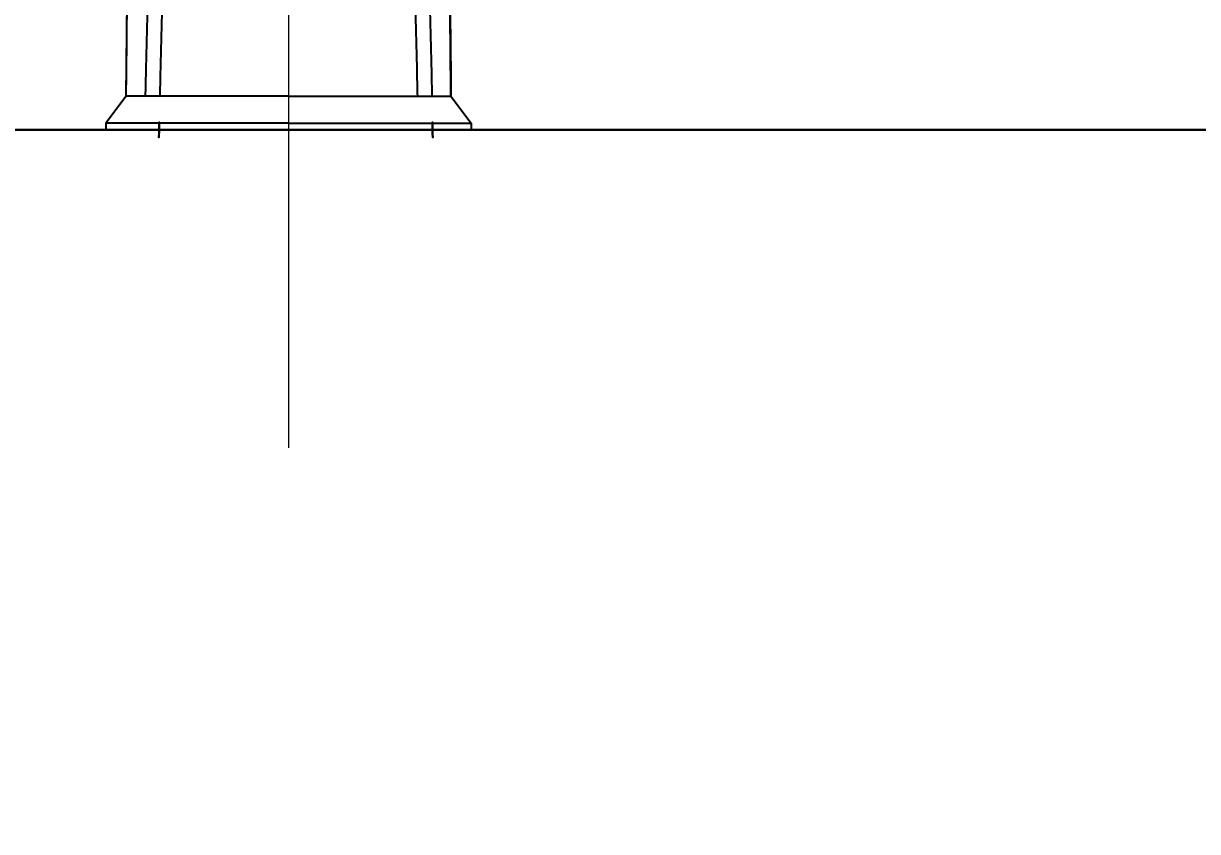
# Model space of a CAD drawing. Header units: millimetres. Extents: x 12282 to 14707, y -519 to 2912.
# Drawn here: x 13155.3 to 13329.5, y 1026 to 1145.9 of the extents above; entities that cross this region are included whole.
import ezdxf
from ezdxf.lldxf.tags import DXFTag

# ---------------------------------------------------------------- set-up
doc = ezdxf.new("R2010")
doc.units = ezdxf.units.MM
doc.header["$LTSCALE"] = 0.2
for name, color, linetype in [('7', 7, 'Continuous'), ('DEFAULT', 7, 'Continuous'), ('Make2D$visible$lines', 18, 'Continuous'), ('ORTHO$3', 7, 'Continuous'), ('ORTHO$4', 7, 'Continuous')]:
    doc.layers.add(name, color=color, linetype=linetype)
doc.layers.add('CEN', color=1, linetype='CENTER', lineweight=5)
doc.layers.add('LINE', color=7, linetype='Continuous', lineweight=25)
doc.styles.add('h', font='', dxfattribs={"height": 28})
doc.styles.get('h').set_extended_font_data('Haansoft Batang')
tags = doc.linetypes.add('Amconstr', pattern=[9999, 9999, 0]).pattern_tags.tags
tags[6:7] = [DXFTag(74, 4), DXFTag(75, 0), DXFTag(340, '0'), DXFTag(46, 1.0), DXFTag(50, 0.0), DXFTag(44, 0.0), DXFTag(45, 0.0)]
tags[4:5] = [DXFTag(74, 4), DXFTag(75, 0), DXFTag(340, '0'), DXFTag(46, 1.0), DXFTag(50, 0.0), DXFTag(44, 0.0), DXFTag(45, 0.0)]
tags = doc.linetypes.add('CENTER', pattern=[50.800000000000004, 31.75, -6.35, 6.35, -6.35]).pattern_tags.tags
tags[10:11] = [DXFTag(74, 4), DXFTag(75, 0), DXFTag(340, '0'), DXFTag(46, 1.0), DXFTag(50, 0.0), DXFTag(44, 0.0), DXFTag(45, 0.0)]
tags[8:9] = [DXFTag(74, 4), DXFTag(75, 0), DXFTag(340, '0'), DXFTag(46, 1.0), DXFTag(50, 0.0), DXFTag(44, 0.0), DXFTag(45, 0.0)]
tags[6:7] = [DXFTag(74, 4), DXFTag(75, 0), DXFTag(340, '0'), DXFTag(46, 1.0), DXFTag(50, 0.0), DXFTag(44, 0.0), DXFTag(45, 0.0)]
tags[4:5] = [DXFTag(74, 4), DXFTag(75, 0), DXFTag(340, '0'), DXFTag(46, 1.0), DXFTag(50, 0.0), DXFTag(44, 0.0), DXFTag(45, 0.0)]
doc.dimstyles.new('AM_ISO$0', dxfattribs={"dimtxt": 28, "dimasz": 24, "dimexe": 10, "dimexo": 0, "dimgap": 10, "dimtad": 1, "dimdec": 0, "dimdsep": 46, "dimtxsty": 'h', "dimcen": -5, "dimclrd": 256, "dimclre": 256, "dimclrt": 256, "dimadec": 0, "dimazin": 2, "dimtp": 0.1, "dimtm": 0.1, "dimtfac": 0.71, "dimtdec": 0, "dimtmove": 0, "dimatfit": 3, "dimfxl": 0, "dimlwd": -1, "dimlwe": -1, "dimarcsym": 0})
pattern_1 = [(0, (2923.428407688536, 133.3802488455131), (0, 6.985), [5.08, -1.905]), (90, (2923.428407688536, 133.3802488455131), (-6.985, 4.277078946022131e-16), [5.08, -1.905])]

# ---------------------------------------------------------------- blocks, each defined once
blk = doc.blocks.new('*D27')
at = {"layer": 'Defpoints', "color": 0, "linetype": 'Amconstr'}
for p in [(13194.68797063409, 1130.097493407512), (13224.68423000792, 940.0949388398095), (13514.8625351796, 940.0949388398095)]:
    blk.add_point(p, dxfattribs=at)
at = {"layer": 'LINE', "linetype": 'ByBlock'}
for p, q in [((13194.68797063409, 1130.097493407512), (13524.8625351796, 1130.097493407512)), ((13514.8625351796, 1106.097493407512), (13514.8625351796, 964.0949388398095)), ((13224.68423000792, 940.0949388398095), (13524.8625351796, 940.0949388398095))]:
    blk.add_line(p, q, dxfattribs=at)
at = {"layer": 'LINE', "linetype": 'Amconstr'}
for points in [[(13510.8625351796, 1106.097493407512), (13518.8625351796, 1106.097493407512), (13514.8625351796, 1130.097493407512)], [(13510.8625351796, 964.0949388398095), (13518.8625351796, 964.0949388398095), (13514.8625351796, 940.0949388398095)]]:
    blk.add_solid(points, dxfattribs=at)
at = {"layer": 'LINE', "linetype": 'Amconstr', "insert": (13490.82525155776, 1035.096216123656), "char_height": 28, "attachment_point": 5, "rotation": 90, "style": 'h'}
blk.add_mtext('190', dxfattribs=at)
blk = doc.blocks.new('A$C574B1080')
at = {"layer": '7'}
for p, q in [((3.137720730846013, 5.000017892002234), (0.1379257448470526, 1.000017892001324)), ((27.23423009074759, 5.000017892002234), (3.137720730846013, 5.000017892002234)), ((27.23423009074759, 5.000017892002234), (51.33073945064916, 5.000017892002234)), ((51.33073945064916, 5.000017892002234), (54.33053443664812, 1.000017892001324)), ((27.23423009074759, 1.789200223356602e-05), (0.1376902915480969, 1.789200223356602e-05)), ((27.23423009074759, 1.000017892001324), (0.1379257448470526, 1.000017892001324)), ((0.1379257448470526, 1.000017892001324), (0.1379257448470526, 1.789200223356602e-05)), ((51.37740007883986, 1.789200223356602e-05), (3.095224130542192, 1.789200223356602e-05)), ((27.23423009074759, 1.000017892001324), (54.33053443664812, 1.000017892001324)), ((27.23423009074759, 1.789200223356602e-05), (54.33076988994708, 1.789200223356602e-05)), ((54.33053443664812, 1.000017892001324), (54.33053443664812, 1.789200223356602e-05))]:
    blk.add_line(p, q, dxfattribs=at)
for points, knots in [([(6.885912324841684, 35.95495665819931), (6.806416256398279, 34.00585411354518), (6.638262199102883, 29.88301499204658), (6.435779591938172, 23.36260216773076), (6.231709202574621, 16.1604094042716), (6.074770106669803, 9.965623674456538), (5.995728484727351, 6.166951768984518), (5.972401521933989, 5.000017892002461)], [0, 0, 0, 0, 5.85213789256348, 12.37873456887601, 19.57044709000633, 27.46743930111535, 30.96894054802759, 30.96894054802759, 30.96894054802759, 30.96894054802759]), ([(9.09765825724162, 35.99458974660342), (8.999575072611606, 33.78506513511388), (8.807997662575417, 29.46939161697833), (8.59435443800021, 22.81506722190193), (8.389507887140553, 15.79867509320343), (8.232832100989526, 9.783748773595335), (8.150949712125566, 6.10549420312941), (8.127096766028899, 5.000017892002461)], [0, 0, 0, 0, 6.635037867767712, 12.95964619217493, 19.97294605026882, 27.69324857996127, 31.01044972215605, 31.01044972215605, 31.01044972215605, 31.01044972215605]), ([(45.42421592924211, 34.95965801390162), (45.51122887121846, 32.92203397108756), (45.6979447262288, 28.54961871063983), (45.91428083501296, 21.65067152403913), (46.12335887596919, 14.30725494985359), (46.26568209612697, 8.693937715531547), (46.33365509403984, 5.605458605398098), (46.3466887027912, 5.000017892002461)], [0, 0, 0, 0, 6.118399314998667, 13.12910623959018, 20.70669946984441, 28.15764151667884, 29.97438516593739, 29.97438516593739, 29.97438516593739, 29.97438516593739]), ([(47.58657467164039, 35.95495378709961), (47.67341248980802, 33.8163439236971), (47.85845554180878, 29.25917166254044), (48.07402611938733, 22.10627436951404), (48.28296638403981, 14.56190673298329), (48.42413264478228, 8.801509009085521), (48.48912635832085, 5.635241388870099), (48.50179839062503, 5.000017892009282)], [0, 0, 0, 0, 6.421076764952041, 13.68269800899082, 21.46816089884282, 29.06292235957534, 30.96897313015094, 30.96897313015094, 30.96897313015094, 30.96897313015094]), ([(3.141885187609205, 5.000017892002461), (3.189951979807574, 10.06293241540084), (3.24697424123724, 15.82399839605137), (3.314688271229443, 21.58494803644976), (3.322894418442502, 22.28310764730145)], [5.000217286741604, 5.000217286741604, 5.000217286741604, 5.000217286741604, 20.18963556900676, 22.28425894764393, 22.28425894764393, 22.28425894764393, 22.28425894764393]), ([(51.14969520393925, 22.28606679720292), (51.15791315121851, 21.58692235979947), (51.22564062464289, 15.82498635616935), (51.28267264841224, 10.06293397108016), (51.33073945064962, 5.000017892002461)], [0, 0, 0, 0, 2.09757806989384, 17.28700101828828, 17.28700101828828, 17.28700101828828, 17.28700101828828]), ([(8.022649324784199, 1.789200246093969e-05), (8.022649284302588, 1.592166631780856e-05), (8.022649243820979, 1.395133699588769e-05), (8.02264920333937, 1.19809985790198e-05), (8.022649203339371, 1.19809985790198e-05), (7.94048416162416, -3.999160520063), (8.10481436649941, 3.999185778087535), (8.022649324784199, 1.789200246093969e-05)], [36.01153625342211, 36.01153625342211, 36.01153625342211, 36.01153625342211, 36.01154216566045, 36.01154216566045, 36.01154216566045, 36.01154217566045, 36.01154807791178, 36.01154807791178, 36.01154807791178, 36.01154807791178]), ([(48.59648840251747, 1.789200246093969e-05), (48.59648843932473, 1.589509997756977e-05), (48.59648847613198, 1.38981997679366e-05), (48.59648851293923, 1.190130183204019e-05), (48.59648851293922, 1.190130183204019e-05), (48.6702048967672, -3.999311394658104), (48.5227720186895, 3.999350295496847), (48.59648840251747, 1.789200246093969e-05)], [35.9698660536375, 35.9698660536375, 35.9698660536375, 35.9698660536375, 35.96987204534496, 35.96987204534496, 35.96987204534496, 35.96987205534496, 35.96987803706315, 35.96987803706315, 35.96987803706315, 35.96987803706315])]:
    blk.add_open_spline(points, degree=3, knots=knots, dxfattribs=at)
for points in [[(3.148680650255756, 5.000017891997913), (3.206990697016863, 10.76104498376685), (3.265300743777971, 16.52207207553124), (3.323610790539078, 22.28309916730473)], [(51.32394149524725, 5.000017892002461), (51.2656195151153, 10.76203135406763), (51.20729753497426, 16.52404481613507), (51.14897555484231, 22.28605827820252)], [(5.876344622801753, 1.789199791346618e-05), (5.876344523412172, 1.261170132238476e-05), (5.876344424026229, 7.331400183829828e-06), (5.876344324642105, 2.051099045274896e-06)]]:
    blk.add_open_spline(points, degree=3, dxfattribs=at)
at = {"layer": 'ORTHO$3', "color": 2, "linetype": 'Continuous', "extrusion": (0, 1, 0)}
for p, q in [((27.23354841622404, 6.312051848563442, 465.0698267636967), (27.23354841622404, 6.312131304476225, 465.0698267636967)), ((27.23354841622404, 6.312131304348441, 465.0698267636967), (27.23354841622404, 6.312051848543433, 465.0698267636967)), ((27.23354841622404, 6.312129632155575, 430.0698267636967), (27.23354841622449, 6.312129632155575, 130.0727293069667)), ((27.23354841622404, 6.312129632155575, 430.0698267636966), (27.23354841622449, 6.312129632155575, 130.0727293069668)), ((27.23354841622449, 6.312129632155575, -4.930173236502085), (27.23354841622404, 6.312129632155575, 465.0698267636967)), ((27.23354841622449, 6.312129632155575, -4.930173236502085), (27.23354841622404, 6.312129632155575, 465.0698267636967))]:
    blk.add_line(p, q, dxfattribs=at)
at = {"layer": 'ORTHO$4', "color": 2, "linetype": 'Continuous', "extrusion": (0, 1, 0)}
for p, q in [((27.23354841622404, 6.312051848563442, 465.0698267636967), (27.23354841622404, 6.312131304476225, 465.0698267636967)), ((27.23354841622404, 6.312131304348441, 465.0698267636967), (27.23354841622404, 6.312051848543433, 465.0698267636967)), ((27.23354841622404, 6.312129632155575, 430.0698267636967), (27.23354841622449, 6.312129632155575, 130.0727293069667)), ((27.23354841622404, 6.312129632155575, 430.0698267636966), (27.23354841622449, 6.312129632155575, 130.0727293069668)), ((27.23354841622449, 6.312129632155575, -4.930173236502085), (27.23354841622404, 6.312129632155575, 465.0698267636967)), ((27.23354841622449, 6.312129632155575, -4.930173236502085), (27.23354841622404, 6.312129632155575, 465.0698267636967))]:
    blk.add_line(p, q, dxfattribs=at)

msp = doc.modelspace()

# ---------------------------------------------------------------- hatches: boundary and pattern name
at = {"layer": 'LINE', "linetype": 'Amconstr'}
h = msp.add_hatch(dxfattribs=at)
h.set_pattern_fill('ANGLE', color=256)
h.set_pattern_definition(pattern_1)
edge = h.paths.add_edge_path()
edge.add_spline(control_points=[(13296.03061164359, 980.2602587482545), (13298.60299362866, 980.3184827785446), (13303.74175272102, 980.6997893283262), (13311.58110053432, 982.1019931833218), (13319.22617090252, 984.338436797065), (13326.58514479528, 987.3823870864364), (13332.25261179587, 990.4425889718843), (13335.76868767762, 992.7079945881999), (13337.22436158268, 993.713132847028), (13337.90456239014, 994.1937077811019), (13338.77403589492, 994.8170674776413), (13339.51149132984, 995.3484648598389), (13339.96427328592, 995.6757576610619)], knot_values=[1016.019268727912, 1016.019268727912, 1016.019268727912, 1016.019268727912, 1023.738391219034, 1031.457490090233, 1039.878925333405, 1047.597195750762, 1055.316892662765, 1059.176018286735, 1060.141098968214, 1060.623711753607, 1061.67454574547, 1063.350606491871, 1063.350606491871, 1063.350606491871, 1063.350606491871], degree=3, periodic=0)
edge.add_arc((13012.02576466521, 1452.572842231372), 562.4043130393171, 305.6689462591735, 305.8612319398321)
edge.add_spline(control_points=[(13341.49577859301, 996.7788961903591), (13343.24739642251, 998.0450506790169), (13349.34924949779, 1002.50954395722), (13359.59946750495, 1010.342973622474), (13372.01474713367, 1020.452190363236), (13383.94629077019, 1030.821095331829), (13397.71657867569, 1043.613024478642), (13410.69229351928, 1056.801713693991), (13422.80100537809, 1070.362032655156), (13431.9818201654, 1081.461340532968), (13439.48444662989, 1091.274673544172), (13443.83021048997, 1097.353572689896), (13445.49777570517, 1099.751496775294)], knot_values=[1063.350606491871, 1063.350606491871, 1063.350606491871, 1063.350606491871, 1069.834557050233, 1086.032423580469, 1102.048316445413, 1117.860251430353, 1133.448198058886, 1158.426116887653, 1173.341788523288, 1187.977592445303, 1201.631000586591, 1210.393282474104, 1210.393282474104, 1210.393282474104, 1210.393282474104], degree=3, periodic=0)
edge.add_line((13445.4977757052, 1099.751496775334), (13439.54967522838, 1060.097493407511))
edge.add_line((13439.54967522838, 1060.097493407511), (13447.93917454373, 1060.097493407511))
edge.add_spline(control_points=[(13447.93917454373, 1060.097493407511), (13449.66154830102, 1060.097493407526), (13449.91704729707, 1061.800812493477)], knot_values=[1269.5343801242, 1269.5343801242, 1269.5343801242, 1272.378192882057, 1272.378192882057, 1272.378192882057], weights=[1, 0.757740325971052, 0.9999997688685416], degree=2, periodic=0)
edge.add_spline(control_points=[(13459.79957002055, 1124.350962858864), (13454.8583087657, 1093.075887675584), (13449.91704751087, 1061.800812492305)], knot_values=[0, 0, 0, 63.24992521358149, 63.24992521358149, 63.24992521358149], degree=2, periodic=0)
edge.add_spline(control_points=[(13459.80029426224, 1124.355791136853), (13460.14038410721, 1126.623056777387), (13458.64431354851, 1128.360275091463), (13457.18713989655, 1130.052326806708), (13454.95455361205, 1130.096514377106)], knot_values=[0.1018460320831434, 0.1018460320831434, 0.1018460320831434, 4.401061721017036, 4.401061721017036, 8.598431377867785, 8.598431377867785, 8.598431377867785], weights=[1, 0.9089984427784762, 1, 0.9111542191309526, 0.9957905855841885], degree=2, periodic=0)
edge.add_spline(control_points=[(13454.95455361207, 1130.096514377105), (13452.43516415635, 1130.097493407511), (13450.28034603479, 1126.80835733393)], knot_values=[-4.841205494909502, -4.841205494909502, -4.841205494909502, 0.3803375594766329, 0.3803375594766329, 0.3803375594766329], weights=[1, 0.8667467351348728, 1], degree=2, periodic=0)
edge.add_spline(control_points=[(13450.28034603479, 1126.80835733393), (13411.669026758, 1059.321391703083), (13333.70940817601, 1003.496361622116)], knot_values=[0.3803375594766329, 0.3803375594766329, 0.3803375594766329, 152.0272645552401, 152.0272645552401, 152.0272645552401], weights=[0.9989594475713833, 0.9720673132075023, 0.9968681287681277], degree=2, periodic=0)
edge.add_spline(control_points=[(13333.70940817601, 1003.496361622116), (13329.53946041509, 1000.503897372328), (13326.76323664868, 998.8148126425006), (13320.98180111887, 995.8654599955046), (13317.98470646032, 994.6093330965307), (13313.36775167312, 993.0689530089805), (13311.81045054984, 992.6133847247258), (13308.66503814437, 991.8197053127517), (13307.07802897844, 991.4818722811326), (13303.88207055673, 990.9256385418632), (13302.27424112754, 990.7074327319863), (13299.04563766943, 990.3917599922936), (13297.4259949229, 990.2944034793693), (13295.8044120262, 990.2577001072134)], knot_values=[152.0272645552401, 152.0272645552401, 152.0272645552401, 152.0272645552401, 161.7655184357144, 161.7655184357144, 171.503774864601, 171.503774864601, 176.3711975798807, 176.3711975798807, 181.2386202949257, 181.2386202949257, 186.1060430088602, 186.1060430088602, 190.9734580287766, 190.9734580287766, 190.9734580287766, 190.9734580287766], degree=3, periodic=0)
edge.add_line((13295.80441202621, 990.2577001072135), (13194.68797000624, 987.9707277940169))
edge.add_line((13194.68797000624, 987.9707277940169), (13194.68797000624, 977.9681704289404))
edge.add_line((13194.68797000624, 977.9681704289404), (13296.03061164359, 980.2602587482545))
h = msp.add_hatch(dxfattribs=at)
h.set_pattern_fill('ANGLE', color=256)
h.set_pattern_definition(pattern_1)
edge = h.paths.add_edge_path()
edge.add_spline(control_points=[(13093.54510820655, 990.2577001072134), (13091.92352530986, 990.2944034793693), (13090.30388256332, 990.3917599922936), (13087.07527910522, 990.7074327319863), (13085.46744967602, 990.9256385418632), (13082.27149125431, 991.4818722811326), (13080.68448208838, 991.8197053127517), (13077.53906968291, 992.6133847247258), (13075.98176855963, 993.0689530089805), (13071.36481377243, 994.6093330965307), (13068.36771911388, 995.8654599955046), (13062.58628358408, 998.8148126425006), (13059.81005981766, 1000.503897372328), (13055.64011205675, 1003.496361622116)], knot_values=[152.02726455524, 152.02726455524, 152.02726455524, 152.02726455524, 156.8946795751565, 156.8946795751565, 161.762102289091, 161.762102289091, 166.629525004136, 166.629525004136, 171.4969477194157, 171.4969477194157, 181.2352041483023, 181.2352041483023, 190.9734580287766, 190.9734580287766, 190.9734580287766, 190.9734580287766], degree=3, periodic=0)
edge.add_spline(control_points=[(13055.64011205675, 1003.496361622116), (13040.53426260829, 1014.313301407061), (13026.7283996174, 1025.772490606175)], knot_values=[122.0419413328733, 122.0419413328733, 122.0419413328733, 152.02726455524, 152.02726455524, 152.02726455524], weights=[0.9968681287681277, 0.9919642346669012, 0.9890814115050051], degree=2, periodic=0)
edge.add_spline(control_points=[(13026.7283996174, 1025.772490606175), (13016.52886054908, 1034.238346598289), (13007.09246094243, 1043.011110642451)], knot_values=[100.0009917199004, 100.0009917199004, 100.0009917199004, 122.0419413328734, 122.0419413328734, 122.0419413328734], weights=[0.9890814115050051, 0.9869623694795694, 0.9859353326171368], degree=2, periodic=0)
edge.add_spline(control_points=[(13007.09246094243, 1043.011110642451), (12994.9011913271, 1054.345002401202), (12984.06232088954, 1066.116802155836)], knot_values=[71.59321294080615, 71.59321294080615, 71.59321294080615, 100.0009917199004, 100.0009917199004, 100.0009917199004], weights=[0.9859353326171368, 0.9846116221374037, 0.9851019173388104], degree=2, periodic=0)
edge.add_spline(control_points=[(12984.06232088954, 1066.116802155836), (12981.12492253656, 1069.307029902364), (12978.29074867984, 1072.525424415514)], knot_values=[63.88966272748036, 63.88966272748036, 63.88966272748036, 71.59321294080614, 71.59321294080614, 71.59321294080614], weights=[0.9851019173388104, 0.9852348743620526, 0.9855012283425931], degree=2, periodic=0)
edge.add_line((12978.29074867984, 1072.525424415512), (12978.29074867984, 1060.097493407511))
edge.add_line((12978.29074867984, 1060.097493407511), (12975.81221048488, 1060.097493407511))
edge.add_spline(control_points=[(12975.81221048488, 1060.097493407511), (12976.03741640582, 1059.853101722982), (12977.04760236425, 1058.759521002786), (12978.06369657495, 1057.671423475952), (12978.85646706495, 1056.829514823863)], knot_values=[1154.956842963472, 1154.956842963472, 1154.956842963472, 1154.956842963472, 1155.953841695266, 1159.423115619447, 1159.423115619447, 1159.423115619447, 1159.423115619447], degree=3, periodic=0)
edge.add_spline(control_points=[(12978.85646706495, 1056.829514823863), (12983.77144908507, 1051.60988828654), (12992.43002661072, 1042.87657789616), (13001.4365369843, 1034.505983262803), (13005.24640076427, 1031.078714584287)], knot_values=[1118.074450346062, 1118.074450346062, 1118.074450346062, 1118.074450346062, 1139.583095250647, 1154.956842963472, 1154.956842963472, 1154.956842963472, 1154.956842963472], degree=3, periodic=0)
edge.add_spline(control_points=[(13005.24640076427, 1031.078714584287), (13005.29948272619, 1031.030963232535), (13009.2718268589, 1027.459156593109), (13015.3843500436, 1022.147172330943), (13021.56822150493, 1017.031097354135), (13023.7050861611, 1015.29221860676)], knot_values=[1093.783375389672, 1093.783375389672, 1093.783375389672, 1093.783375389672, 1093.997574305381, 1109.809509290321, 1118.074450346061, 1118.074450346061, 1118.074450346061, 1118.074450346061], degree=3, periodic=0)
edge.add_spline(control_points=[(13023.7050861611, 1015.29221860676), (13025.70906112729, 1013.661479163846), (13031.93926360719, 1008.669933162836), (13040.00027073496, 1002.50954395722), (13046.10212381024, 998.0450506790169), (13047.85374163975, 996.7788961903591)], knot_values=[1063.350606491871, 1063.350606491871, 1063.350606491871, 1063.350606491871, 1071.101558301075, 1087.29942483131, 1093.783375389673, 1093.783375389673, 1093.783375389673, 1093.783375389673], degree=3, periodic=0)
edge.add_arc((13377.32375556744, 1452.572842231719), 562.4043130395332, 234.1387680602144, 234.3310537408065)
edge.add_spline(control_points=[(13049.38524694684, 995.6757576610619), (13049.83802890291, 995.3484648598389), (13050.57548433783, 994.8170674776413), (13051.44495784261, 994.1937077811019), (13052.12515865007, 993.713132847028), (13053.58083255513, 992.7079945881999), (13057.09690843688, 990.4425889718843), (13062.76437543747, 987.3823870864364), (13070.12334933024, 984.338436797065), (13077.76841969843, 982.1019931833218), (13085.60776751174, 980.6997893283262), (13090.74652660409, 980.3184827785446), (13093.31890858916, 980.2602587482545)], knot_values=[1016.019268727912, 1016.019268727912, 1016.019268727912, 1016.019268727912, 1017.695329474313, 1018.746163466176, 1019.228776251569, 1020.193856933048, 1024.052982557019, 1031.772679469021, 1039.490949886378, 1047.912385129551, 1055.631484000749, 1063.350606491871, 1063.350606491871, 1063.350606491871, 1063.350606491871], degree=3, periodic=0)
edge.add_line((13093.31890858916, 980.2602587482545), (13194.67476011638, 977.9678716580206))
edge.add_line((13194.67476011638, 977.9678716580206), (13194.67476011638, 987.9704290230972))
edge.add_line((13194.67476011638, 987.9704290230972), (13093.54510820654, 990.2577001072136))

# ---------------------------------------------------------------- linework, layer by layer
at = {"layer": 'CEN', "color": 0}
msp.add_line((13194.67476011638, 1082.935129617826, 0.1346576630689311), (13194.67476011638, 1265.77047425728, 0.1346576630689311), dxfattribs=at)
at = {"layer": 'DEFAULT', "color": 0}
msp.add_lwpolyline([(12935.79446311885, 1130.097493407511), (13454.38203374337, 1130.097493407511)], dxfattribs=at)
at = {"layer": 'Make2D$visible$lines', "color": 0}
msp.add_open_spline([(13435.10330578664, 1130.097493407511, 0.1346576630332339), (13194.68797063408, 1130.097493407511, 0.1346576630332339), (12954.27263548152, 1130.097493407511, 0.1346576630332339)], degree=2, dxfattribs=at)

# ---------------------------------------------------------------- block references
msp.add_blockref('A$C574B1080', (13167.39150228502, 1130.097475515509, 0.1346576630689311))

# ---------------------------------------------------------------- dimensions: what is measured, and where the dimension line sits
at = {"layer": 'LINE', "linetype": 'Amconstr'}
dim = msp.add_linear_dim(base=(13514.8625351796, 940.0949388398095, 0.1346576630332339), p1=(13194.68797063408, 1130.097493407511, 0.1346576630332339), p2=(13224.68423000792, 940.0949388398091, 0.1346576630692464), angle=90, dimstyle='AM_ISO$0', dxfattribs=at)
dim.commit()
dim.dimension.update_dxf_attribs({"geometry": '*D27', "text_midpoint": (13490.82525155776, 1035.096216123656, 0.1346576630332339)})

doc.saveas('drawing.dxf')
